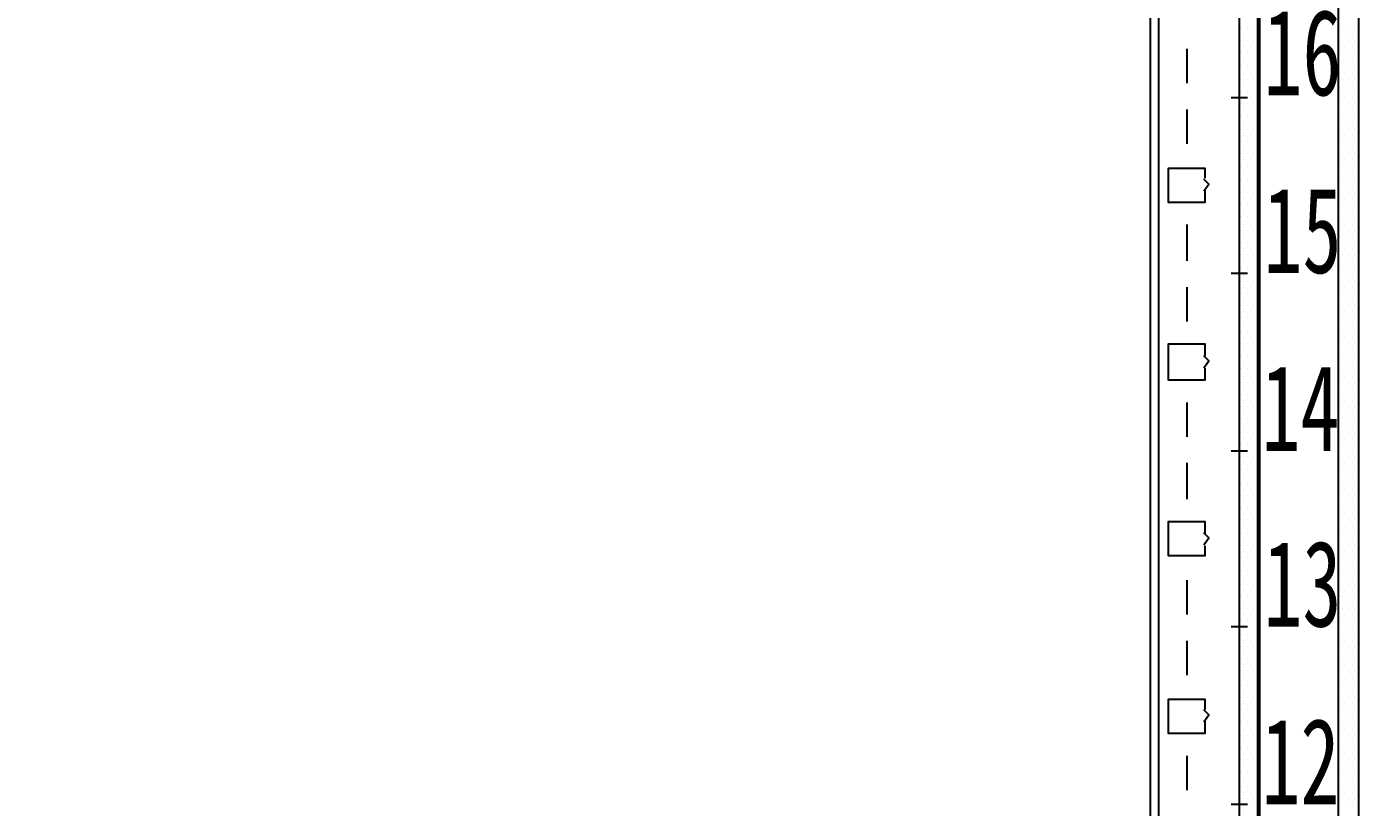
# Model space of a CAD drawing. Header units: metres. Extents: x 17 to 1264, y 17 to 859.
# Drawn here: x 182.8 to 277.8, y 271.1 to 326.7 of the extents above; entities that cross this region are included whole.
import ezdxf

# ---------------------------------------------------------------- set-up
doc = ezdxf.new("R2010")
doc.units = ezdxf.units.M
for name, color, linetype in [('LINES', 7, 'Continuous'), ('POLYLINES', 4, 'Continuous'), ('RECTS', 7, 'Continuous'), ('TEXTS', 3, 'Continuous')]:
    doc.layers.add(name, color=color, linetype=linetype)

msp = doc.modelspace()

# ---------------------------------------------------------------- linework, layer by layer
at = {"layer": 'LINES'}
for p, q in [((262.938, 132.48), (262.938, 727.92)), ((269.418, 326.592), (269.418, 326.592)), ((269.562, 326.16), (269.562, 326.16)), ((269.85, 326.592), (269.85, 326.592)), ((270.138, 326.16), (270.138, 326.16)), ((270.282, 326.592), (270.282, 326.592)), ((270.57, 326.16), (270.57, 326.16)), ((276.33, 326.16), (276.33, 326.16)), ((276.618, 326.592), (276.618, 326.592)), ((276.762, 326.16), (276.762, 326.16)), ((277.05, 326.592), (277.05, 326.592)), ((277.338, 326.16), (277.338, 326.16)), ((277.482, 326.592), (277.482, 326.592)), ((265.53, 325.152), (265.53, 322.704)), ((269.418, 325.728), (269.418, 325.728)), ((269.562, 325.296), (269.562, 325.296)), ((269.85, 325.728), (269.85, 325.728)), ((270.138, 325.296), (270.138, 325.296)), ((270.282, 325.728), (270.282, 325.728)), ((270.57, 325.296), (270.57, 325.296)), ((276.33, 325.296), (276.33, 325.296)), ((276.618, 325.728), (276.618, 325.728)), ((276.762, 325.296), (276.762, 325.296)), ((277.05, 325.728), (277.05, 325.728)), ((277.338, 325.296), (277.338, 325.296)), ((277.482, 325.728), (277.482, 325.728)), ((269.418, 324.864), (269.418, 324.864)), ((269.418, 324), (269.418, 324)), ((269.562, 324.432), (269.562, 324.432)), ((269.85, 324.864), (269.85, 324.864)), ((269.85, 324), (269.85, 324)), ((270.138, 324.432), (270.138, 324.432)), ((270.282, 324.864), (270.282, 324.864)), ((270.282, 324), (270.282, 324)), ((270.57, 324.432), (270.57, 324.432)), ((276.33, 324.432), (276.33, 324.432)), ((276.618, 324.864), (276.618, 324.864)), ((276.618, 324), (276.618, 324)), ((276.762, 324.432), (276.762, 324.432)), ((277.05, 324.864), (277.05, 324.864)), ((277.05, 324), (277.05, 324)), ((277.338, 324.432), (277.338, 324.432)), ((277.482, 324.864), (277.482, 324.864)), ((277.482, 324), (277.482, 324)), ((269.562, 323.424), (269.562, 323.424)), ((270.138, 323.424), (270.138, 323.424)), ((270.57, 323.424), (270.57, 323.424)), ((276.33, 323.424), (276.33, 323.424)), ((276.762, 323.424), (276.762, 323.424)), ((277.338, 323.424), (277.338, 323.424)), ((269.418, 322.992), (269.418, 322.992)), ((269.418, 322.128), (269.418, 322.128)), ((269.562, 322.56), (269.562, 322.56)), ((269.85, 322.992), (269.85, 322.992)), ((269.85, 322.128), (269.85, 322.128)), ((270.138, 322.56), (270.138, 322.56)), ((270.282, 322.992), (270.282, 322.992)), ((270.282, 322.128), (270.282, 322.128)), ((270.57, 322.56), (270.57, 322.56)), ((276.33, 322.56), (276.33, 322.56)), ((276.618, 322.992), (276.618, 322.992)), ((276.618, 322.128), (276.618, 322.128)), ((276.762, 322.56), (276.762, 322.56)), ((277.05, 322.992), (277.05, 322.992)), ((277.05, 322.128), (277.05, 322.128)), ((277.338, 322.56), (277.338, 322.56)), ((277.482, 322.992), (277.482, 322.992)), ((277.482, 322.128), (277.482, 322.128)), ((268.698, 321.696), (269.85, 321.696)), ((268.698, 321.696), (269.85, 321.696)), ((268.698, 321.696), (269.85, 321.696)), ((268.698, 321.696), (269.85, 321.696)), ((269.418, 321.264), (269.418, 321.264)), ((269.562, 321.696), (269.562, 321.696)), ((269.85, 321.264), (269.85, 321.264)), ((270.138, 321.696), (270.138, 321.696)), ((270.282, 321.264), (270.282, 321.264)), ((270.57, 321.696), (270.57, 321.696)), ((276.33, 321.696), (276.33, 321.696)), ((276.618, 321.264), (276.618, 321.264)), ((276.762, 321.696), (276.762, 321.696)), ((277.05, 321.264), (277.05, 321.264)), ((277.338, 321.696), (277.338, 321.696)), ((277.482, 321.264), (277.482, 321.264)), ((265.53, 320.832), (265.53, 318.384)), ((269.418, 320.4), (269.418, 320.4)), ((269.562, 320.832), (269.562, 320.832)), ((269.85, 320.4), (269.85, 320.4)), ((270.138, 320.832), (270.138, 320.832)), ((270.282, 320.4), (270.282, 320.4)), ((270.57, 320.832), (270.57, 320.832)), ((276.33, 320.832), (276.33, 320.832)), ((276.618, 320.4), (276.618, 320.4)), ((276.762, 320.832), (276.762, 320.832)), ((277.05, 320.4), (277.05, 320.4)), ((277.338, 320.832), (277.338, 320.832)), ((277.482, 320.4), (277.482, 320.4)), ((269.418, 319.392), (269.418, 319.392)), ((269.562, 319.824), (269.562, 319.824)), ((269.85, 319.392), (269.85, 319.392)), ((270.138, 319.824), (270.138, 319.824)), ((270.282, 319.392), (270.282, 319.392)), ((270.57, 319.824), (270.57, 319.824)), ((276.33, 319.824), (276.33, 319.824)), ((276.618, 319.392), (276.618, 319.392)), ((276.762, 319.824), (276.762, 319.824)), ((277.05, 319.392), (277.05, 319.392)), ((277.338, 319.824), (277.338, 319.824)), ((277.482, 319.392), (277.482, 319.392)), ((269.418, 318.528), (269.418, 318.528)), ((269.562, 318.96), (269.562, 318.96)), ((269.85, 318.528), (269.85, 318.528)), ((270.138, 318.96), (270.138, 318.96)), ((270.282, 318.528), (270.282, 318.528)), ((270.57, 318.96), (270.57, 318.96)), ((276.33, 318.96), (276.33, 318.96)), ((276.618, 318.528), (276.618, 318.528)), ((276.762, 318.96), (276.762, 318.96)), ((277.05, 318.528), (277.05, 318.528)), ((277.338, 318.96), (277.338, 318.96)), ((277.482, 318.528), (277.482, 318.528)), ((269.418, 317.664), (269.418, 317.664)), ((269.562, 318.096), (269.562, 318.096)), ((269.85, 317.664), (269.85, 317.664)), ((270.138, 318.096), (270.138, 318.096)), ((270.282, 317.664), (270.282, 317.664)), ((270.57, 318.096), (270.57, 318.096)), ((276.33, 318.096), (276.33, 318.096)), ((276.618, 317.664), (276.618, 317.664)), ((276.762, 318.096), (276.762, 318.096)), ((277.05, 317.664), (277.05, 317.664)), ((277.338, 318.096), (277.338, 318.096)), ((277.482, 317.664), (277.482, 317.664)), ((269.418, 316.8), (269.418, 316.8)), ((269.562, 317.232), (269.562, 317.232)), ((269.85, 316.8), (269.85, 316.8)), ((270.138, 317.232), (270.138, 317.232)), ((270.282, 316.8), (270.282, 316.8)), ((270.57, 317.232), (270.57, 317.232)), ((276.33, 317.232), (276.33, 317.232)), ((276.618, 316.8), (276.618, 316.8)), ((276.762, 317.232), (276.762, 317.232)), ((277.05, 316.8), (277.05, 316.8)), ((277.338, 317.232), (277.338, 317.232)), ((277.482, 316.8), (277.482, 316.8)), ((269.418, 315.792), (269.418, 315.792)), ((269.562, 316.224), (269.562, 316.224)), ((269.85, 315.792), (269.85, 315.792)), ((270.138, 316.224), (270.138, 316.224)), ((270.282, 315.792), (270.282, 315.792)), ((270.57, 316.224), (270.57, 316.224)), ((276.33, 316.224), (276.33, 316.224)), ((276.618, 315.792), (276.618, 315.792)), ((276.762, 316.224), (276.762, 316.224)), ((277.05, 315.792), (277.05, 315.792)), ((277.338, 316.224), (277.338, 316.224)), ((277.482, 315.792), (277.482, 315.792)), ((269.418, 314.928), (269.418, 314.928)), ((269.562, 315.36), (269.562, 315.36)), ((269.562, 314.496), (269.562, 314.496)), ((269.85, 314.928), (269.85, 314.928)), ((270.138, 315.36), (270.138, 315.36)), ((270.138, 314.496), (270.138, 314.496)), ((270.282, 314.928), (270.282, 314.928)), ((270.57, 315.36), (270.57, 315.36)), ((270.57, 314.496), (270.57, 314.496)), ((276.33, 315.36), (276.33, 315.36)), ((276.33, 314.496), (276.33, 314.496)), ((276.618, 314.928), (276.618, 314.928)), ((276.762, 315.36), (276.762, 315.36)), ((276.762, 314.496), (276.762, 314.496)), ((277.05, 314.928), (277.05, 314.928)), ((277.338, 315.36), (277.338, 315.36)), ((277.338, 314.496), (277.338, 314.496)), ((277.482, 314.928), (277.482, 314.928)), ((269.418, 314.064), (269.418, 314.064)), ((269.562, 313.632), (269.562, 313.632)), ((269.85, 314.064), (269.85, 314.064)), ((270.138, 313.632), (270.138, 313.632)), ((270.282, 314.064), (270.282, 314.064)), ((270.57, 313.632), (270.57, 313.632)), ((276.33, 313.632), (276.33, 313.632)), ((276.618, 314.064), (276.618, 314.064)), ((276.762, 313.632), (276.762, 313.632)), ((277.05, 314.064), (277.05, 314.064)), ((277.338, 313.632), (277.338, 313.632)), ((277.482, 314.064), (277.482, 314.064)), ((265.53, 312.624), (265.53, 310.032)), ((269.418, 313.2), (269.418, 313.2)), ((269.562, 312.624), (269.562, 312.624)), ((269.85, 313.2), (269.85, 313.2)), ((270.138, 312.624), (270.138, 312.624)), ((270.282, 313.2), (270.282, 313.2)), ((270.57, 312.624), (270.57, 312.624)), ((276.33, 312.624), (276.33, 312.624)), ((276.618, 313.2), (276.618, 313.2)), ((276.762, 312.624), (276.762, 312.624)), ((277.05, 313.2), (277.05, 313.2)), ((277.338, 312.624), (277.338, 312.624)), ((277.482, 313.2), (277.482, 313.2)), ((269.418, 312.192), (269.418, 312.192)), ((269.562, 311.76), (269.562, 311.76)), ((269.85, 312.192), (269.85, 312.192)), ((270.138, 311.76), (270.138, 311.76)), ((270.282, 312.192), (270.282, 312.192)), ((270.57, 311.76), (270.57, 311.76)), ((276.33, 311.76), (276.33, 311.76)), ((276.618, 312.192), (276.618, 312.192)), ((276.762, 311.76), (276.762, 311.76)), ((277.05, 312.192), (277.05, 312.192)), ((277.338, 311.76), (277.338, 311.76)), ((277.482, 312.192), (277.482, 312.192)), ((269.418, 311.328), (269.418, 311.328)), ((269.562, 310.896), (269.562, 310.896)), ((269.85, 311.328), (269.85, 311.328)), ((270.138, 310.896), (270.138, 310.896)), ((270.282, 311.328), (270.282, 311.328)), ((270.57, 310.896), (270.57, 310.896)), ((276.33, 310.896), (276.33, 310.896)), ((276.618, 311.328), (276.618, 311.328)), ((276.762, 310.896), (276.762, 310.896)), ((277.05, 311.328), (277.05, 311.328)), ((277.338, 310.896), (277.338, 310.896)), ((277.482, 311.328), (277.482, 311.328)), ((269.418, 310.464), (269.418, 310.464)), ((269.562, 310.032), (269.562, 310.032)), ((269.85, 310.464), (269.85, 310.464)), ((270.138, 310.032), (270.138, 310.032)), ((270.282, 310.464), (270.282, 310.464)), ((270.57, 310.032), (270.57, 310.032)), ((276.33, 310.032), (276.33, 310.032)), ((276.618, 310.464), (276.618, 310.464)), ((276.762, 310.032), (276.762, 310.032)), ((277.05, 310.464), (277.05, 310.464)), ((277.338, 310.032), (277.338, 310.032)), ((277.482, 310.464), (277.482, 310.464)), ((268.698, 309.168), (269.85, 309.168)), ((268.698, 309.168), (269.85, 309.168)), ((268.698, 309.168), (269.85, 309.168)), ((268.698, 309.168), (269.85, 309.168)), ((269.418, 309.6), (269.418, 309.6)), ((269.562, 309.024), (269.562, 309.024)), ((269.85, 309.6), (269.85, 309.6)), ((270.138, 309.024), (270.138, 309.024)), ((270.282, 309.6), (270.282, 309.6)), ((270.57, 309.024), (270.57, 309.024)), ((276.33, 309.024), (276.33, 309.024)), ((276.618, 309.6), (276.618, 309.6)), ((276.762, 309.024), (276.762, 309.024)), ((277.05, 309.6), (277.05, 309.6)), ((277.338, 309.024), (277.338, 309.024)), ((277.482, 309.6), (277.482, 309.6)), ((265.53, 308.16), (265.53, 305.712)), ((269.418, 308.592), (269.418, 308.592)), ((269.562, 308.16), (269.562, 308.16)), ((269.85, 308.592), (269.85, 308.592)), ((270.138, 308.16), (270.138, 308.16)), ((270.282, 308.592), (270.282, 308.592)), ((270.57, 308.16), (270.57, 308.16)), ((276.33, 308.16), (276.33, 308.16)), ((276.618, 308.592), (276.618, 308.592)), ((276.762, 308.16), (276.762, 308.16)), ((277.05, 308.592), (277.05, 308.592)), ((277.338, 308.16), (277.338, 308.16)), ((277.482, 308.592), (277.482, 308.592)), ((269.418, 307.728), (269.418, 307.728)), ((269.418, 306.864), (269.418, 306.864)), ((269.562, 307.296), (269.562, 307.296)), ((269.85, 307.728), (269.85, 307.728)), ((269.85, 306.864), (269.85, 306.864)), ((270.138, 307.296), (270.138, 307.296)), ((270.282, 307.728), (270.282, 307.728)), ((270.282, 306.864), (270.282, 306.864)), ((270.57, 307.296), (270.57, 307.296)), ((276.33, 307.296), (276.33, 307.296)), ((276.618, 307.728), (276.618, 307.728)), ((276.618, 306.864), (276.618, 306.864)), ((276.762, 307.296), (276.762, 307.296)), ((277.05, 307.728), (277.05, 307.728)), ((277.05, 306.864), (277.05, 306.864)), ((277.338, 307.296), (277.338, 307.296)), ((277.482, 307.728), (277.482, 307.728)), ((277.482, 306.864), (277.482, 306.864)), ((269.418, 306), (269.418, 306)), ((269.562, 306.432), (269.562, 306.432)), ((269.85, 306), (269.85, 306)), ((270.138, 306.432), (270.138, 306.432)), ((270.282, 306), (270.282, 306)), ((270.57, 306.432), (270.57, 306.432)), ((276.33, 306.432), (276.33, 306.432)), ((276.618, 306), (276.618, 306)), ((276.762, 306.432), (276.762, 306.432)), ((277.05, 306), (277.05, 306)), ((277.338, 306.432), (277.338, 306.432)), ((277.482, 306), (277.482, 306)), ((269.418, 304.992), (269.418, 304.992)), ((269.562, 305.424), (269.562, 305.424)), ((269.85, 304.992), (269.85, 304.992)), ((270.138, 305.424), (270.138, 305.424)), ((270.282, 304.992), (270.282, 304.992)), ((270.57, 305.424), (270.57, 305.424)), ((276.33, 305.424), (276.33, 305.424)), ((276.618, 304.992), (276.618, 304.992)), ((276.762, 305.424), (276.762, 305.424)), ((277.05, 304.992), (277.05, 304.992)), ((277.338, 305.424), (277.338, 305.424)), ((277.482, 304.992), (277.482, 304.992)), ((269.418, 304.128), (269.418, 304.128)), ((269.562, 304.56), (269.562, 304.56)), ((269.85, 304.128), (269.85, 304.128)), ((270.138, 304.56), (270.138, 304.56)), ((270.282, 304.128), (270.282, 304.128)), ((270.57, 304.56), (270.57, 304.56)), ((276.33, 304.56), (276.33, 304.56)), ((276.618, 304.128), (276.618, 304.128)), ((276.762, 304.56), (276.762, 304.56)), ((277.05, 304.128), (277.05, 304.128)), ((277.338, 304.56), (277.338, 304.56)), ((277.482, 304.128), (277.482, 304.128)), ((269.418, 303.264), (269.418, 303.264)), ((269.562, 303.696), (269.562, 303.696)), ((269.85, 303.264), (269.85, 303.264)), ((270.138, 303.696), (270.138, 303.696)), ((270.282, 303.264), (270.282, 303.264)), ((270.57, 303.696), (270.57, 303.696)), ((276.33, 303.696), (276.33, 303.696)), ((276.618, 303.264), (276.618, 303.264)), ((276.762, 303.696), (276.762, 303.696)), ((277.05, 303.264), (277.05, 303.264)), ((277.338, 303.696), (277.338, 303.696)), ((277.482, 303.264), (277.482, 303.264)), ((269.418, 302.4), (269.418, 302.4)), ((269.562, 302.832), (269.562, 302.832)), ((269.85, 302.4), (269.85, 302.4)), ((270.138, 302.832), (270.138, 302.832)), ((270.282, 302.4), (270.282, 302.4)), ((270.57, 302.832), (270.57, 302.832)), ((276.33, 302.832), (276.33, 302.832)), ((276.618, 302.4), (276.618, 302.4)), ((276.762, 302.832), (276.762, 302.832)), ((277.05, 302.4), (277.05, 302.4)), ((277.338, 302.832), (277.338, 302.832)), ((277.482, 302.4), (277.482, 302.4)), ((269.418, 301.392), (269.418, 301.392)), ((269.562, 301.824), (269.562, 301.824)), ((269.85, 301.392), (269.85, 301.392)), ((270.138, 301.824), (270.138, 301.824)), ((270.282, 301.392), (270.282, 301.392)), ((270.57, 301.824), (270.57, 301.824)), ((276.33, 301.824), (276.33, 301.824)), ((276.618, 301.392), (276.618, 301.392)), ((276.762, 301.824), (276.762, 301.824)), ((277.05, 301.392), (277.05, 301.392)), ((277.338, 301.824), (277.338, 301.824)), ((277.482, 301.392), (277.482, 301.392)), ((269.418, 300.528), (269.418, 300.528)), ((269.562, 300.96), (269.562, 300.96)), ((269.85, 300.528), (269.85, 300.528)), ((270.138, 300.96), (270.138, 300.96)), ((270.282, 300.528), (270.282, 300.528)), ((270.57, 300.96), (270.57, 300.96)), ((276.33, 300.96), (276.33, 300.96)), ((276.618, 300.528), (276.618, 300.528)), ((276.762, 300.96), (276.762, 300.96)), ((277.05, 300.528), (277.05, 300.528)), ((277.338, 300.96), (277.338, 300.96)), ((277.482, 300.528), (277.482, 300.528)), ((265.53, 299.952), (265.53, 297.504)), ((269.418, 299.664), (269.418, 299.664)), ((269.562, 300.096), (269.562, 300.096)), ((269.85, 299.664), (269.85, 299.664)), ((270.138, 300.096), (270.138, 300.096)), ((270.282, 299.664), (270.282, 299.664)), ((270.57, 300.096), (270.57, 300.096)), ((276.33, 300.096), (276.33, 300.096)), ((276.618, 299.664), (276.618, 299.664)), ((276.762, 300.096), (276.762, 300.096)), ((277.05, 299.664), (277.05, 299.664)), ((277.338, 300.096), (277.338, 300.096)), ((277.482, 299.664), (277.482, 299.664)), ((269.418, 298.8), (269.418, 298.8)), ((269.562, 299.232), (269.562, 299.232)), ((269.85, 298.8), (269.85, 298.8)), ((270.138, 299.232), (270.138, 299.232)), ((270.282, 298.8), (270.282, 298.8)), ((270.57, 299.232), (270.57, 299.232)), ((276.33, 299.232), (276.33, 299.232)), ((276.618, 298.8), (276.618, 298.8)), ((276.762, 299.232), (276.762, 299.232)), ((277.05, 298.8), (277.05, 298.8)), ((277.338, 299.232), (277.338, 299.232)), ((277.482, 298.8), (277.482, 298.8)), ((269.418, 297.792), (269.418, 297.792)), ((269.562, 298.224), (269.562, 298.224)), ((269.85, 297.792), (269.85, 297.792)), ((270.138, 298.224), (270.138, 298.224)), ((270.282, 297.792), (270.282, 297.792)), ((270.57, 298.224), (270.57, 298.224)), ((276.33, 298.224), (276.33, 298.224)), ((276.618, 297.792), (276.618, 297.792)), ((276.762, 298.224), (276.762, 298.224)), ((277.05, 297.792), (277.05, 297.792)), ((277.338, 298.224), (277.338, 298.224)), ((277.482, 297.792), (277.482, 297.792)), ((268.698, 296.496), (269.85, 296.496)), ((268.698, 296.496), (269.85, 296.496)), ((268.698, 296.496), (269.85, 296.496)), ((268.698, 296.496), (269.85, 296.496)), ((269.418, 296.928), (269.418, 296.928)), ((269.562, 297.36), (269.562, 297.36)), ((269.562, 296.496), (269.562, 296.496)), ((269.85, 296.928), (269.85, 296.928)), ((270.138, 297.36), (270.138, 297.36)), ((270.138, 296.496), (270.138, 296.496)), ((270.282, 296.928), (270.282, 296.928)), ((270.57, 297.36), (270.57, 297.36)), ((270.57, 296.496), (270.57, 296.496)), ((276.33, 297.36), (276.33, 297.36)), ((276.33, 296.496), (276.33, 296.496)), ((276.618, 296.928), (276.618, 296.928)), ((276.762, 297.36), (276.762, 297.36)), ((276.762, 296.496), (276.762, 296.496)), ((277.05, 296.928), (277.05, 296.928)), ((277.338, 297.36), (277.338, 297.36)), ((277.338, 296.496), (277.338, 296.496)), ((277.482, 296.928), (277.482, 296.928)), ((265.53, 295.632), (265.53, 293.04)), ((269.418, 296.064), (269.418, 296.064)), ((269.562, 295.632), (269.562, 295.632)), ((269.85, 296.064), (269.85, 296.064)), ((270.138, 295.632), (270.138, 295.632)), ((270.282, 296.064), (270.282, 296.064)), ((270.57, 295.632), (270.57, 295.632)), ((276.33, 295.632), (276.33, 295.632)), ((276.618, 296.064), (276.618, 296.064)), ((276.762, 295.632), (276.762, 295.632)), ((277.05, 296.064), (277.05, 296.064)), ((277.338, 295.632), (277.338, 295.632)), ((277.482, 296.064), (277.482, 296.064)), ((269.418, 295.2), (269.418, 295.2)), ((269.562, 294.624), (269.562, 294.624)), ((269.85, 295.2), (269.85, 295.2)), ((270.138, 294.624), (270.138, 294.624)), ((270.282, 295.2), (270.282, 295.2)), ((270.57, 294.624), (270.57, 294.624)), ((276.33, 294.624), (276.33, 294.624)), ((276.618, 295.2), (276.618, 295.2)), ((276.762, 294.624), (276.762, 294.624)), ((277.05, 295.2), (277.05, 295.2)), ((277.338, 294.624), (277.338, 294.624)), ((277.482, 295.2), (277.482, 295.2)), ((269.418, 294.192), (269.418, 294.192)), ((269.562, 293.76), (269.562, 293.76)), ((269.85, 294.192), (269.85, 294.192)), ((270.138, 293.76), (270.138, 293.76)), ((270.282, 294.192), (270.282, 294.192)), ((270.57, 293.76), (270.57, 293.76)), ((276.33, 293.76), (276.33, 293.76)), ((276.618, 294.192), (276.618, 294.192)), ((276.762, 293.76), (276.762, 293.76)), ((277.05, 294.192), (277.05, 294.192)), ((277.338, 293.76), (277.338, 293.76)), ((277.482, 294.192), (277.482, 294.192)), ((269.418, 293.328), (269.418, 293.328)), ((269.562, 292.896), (269.562, 292.896)), ((269.85, 293.328), (269.85, 293.328)), ((270.138, 292.896), (270.138, 292.896)), ((270.282, 293.328), (270.282, 293.328)), ((270.57, 292.896), (270.57, 292.896)), ((276.33, 292.896), (276.33, 292.896)), ((276.618, 293.328), (276.618, 293.328)), ((276.762, 292.896), (276.762, 292.896)), ((277.05, 293.328), (277.05, 293.328)), ((277.338, 292.896), (277.338, 292.896)), ((277.482, 293.328), (277.482, 293.328)), ((269.418, 292.464), (269.418, 292.464)), ((269.562, 292.032), (269.562, 292.032)), ((269.85, 292.464), (269.85, 292.464)), ((270.138, 292.032), (270.138, 292.032)), ((270.282, 292.464), (270.282, 292.464)), ((270.57, 292.032), (270.57, 292.032)), ((276.33, 292.032), (276.33, 292.032)), ((276.618, 292.464), (276.618, 292.464)), ((276.762, 292.032), (276.762, 292.032)), ((277.05, 292.464), (277.05, 292.464)), ((277.338, 292.032), (277.338, 292.032)), ((277.482, 292.464), (277.482, 292.464)), ((269.418, 291.6), (269.418, 291.6)), ((269.562, 291.024), (269.562, 291.024)), ((269.85, 291.6), (269.85, 291.6)), ((270.138, 291.024), (270.138, 291.024)), ((270.282, 291.6), (270.282, 291.6)), ((270.57, 291.024), (270.57, 291.024)), ((276.33, 291.024), (276.33, 291.024)), ((276.618, 291.6), (276.618, 291.6)), ((276.762, 291.024), (276.762, 291.024)), ((277.05, 291.6), (277.05, 291.6)), ((277.338, 291.024), (277.338, 291.024)), ((277.482, 291.6), (277.482, 291.6)), ((269.418, 290.592), (269.418, 290.592)), ((269.562, 290.16), (269.562, 290.16)), ((269.85, 290.592), (269.85, 290.592)), ((270.138, 290.16), (270.138, 290.16)), ((270.282, 290.592), (270.282, 290.592)), ((270.57, 290.16), (270.57, 290.16)), ((276.33, 290.16), (276.33, 290.16)), ((276.618, 290.592), (276.618, 290.592)), ((276.762, 290.16), (276.762, 290.16)), ((277.05, 290.592), (277.05, 290.592)), ((277.338, 290.16), (277.338, 290.16)), ((277.482, 290.592), (277.482, 290.592)), ((269.418, 289.728), (269.418, 289.728)), ((269.418, 288.864), (269.418, 288.864)), ((269.562, 289.296), (269.562, 289.296)), ((269.85, 289.728), (269.85, 289.728)), ((269.85, 288.864), (269.85, 288.864)), ((270.138, 289.296), (270.138, 289.296)), ((270.282, 289.728), (270.282, 289.728)), ((270.282, 288.864), (270.282, 288.864)), ((270.57, 289.296), (270.57, 289.296)), ((276.33, 289.296), (276.33, 289.296)), ((276.618, 289.728), (276.618, 289.728)), ((276.618, 288.864), (276.618, 288.864)), ((276.762, 289.296), (276.762, 289.296)), ((277.05, 289.728), (277.05, 289.728)), ((277.05, 288.864), (277.05, 288.864)), ((277.338, 289.296), (277.338, 289.296)), ((277.482, 289.728), (277.482, 289.728)), ((277.482, 288.864), (277.482, 288.864)), ((269.418, 288), (269.418, 288)), ((269.562, 288.432), (269.562, 288.432)), ((269.85, 288), (269.85, 288)), ((270.138, 288.432), (270.138, 288.432)), ((270.282, 288), (270.282, 288)), ((270.57, 288.432), (270.57, 288.432)), ((276.33, 288.432), (276.33, 288.432)), ((276.618, 288), (276.618, 288)), ((276.762, 288.432), (276.762, 288.432)), ((277.05, 288), (277.05, 288)), ((277.338, 288.432), (277.338, 288.432)), ((277.482, 288), (277.482, 288)), ((265.53, 287.28), (265.53, 284.832)), ((269.418, 286.992), (269.418, 286.992)), ((269.562, 287.424), (269.562, 287.424)), ((269.85, 286.992), (269.85, 286.992)), ((270.138, 287.424), (270.138, 287.424)), ((270.282, 286.992), (270.282, 286.992)), ((270.57, 287.424), (270.57, 287.424)), ((276.33, 287.424), (276.33, 287.424)), ((276.618, 286.992), (276.618, 286.992)), ((276.762, 287.424), (276.762, 287.424)), ((277.05, 286.992), (277.05, 286.992)), ((277.338, 287.424), (277.338, 287.424)), ((277.482, 286.992), (277.482, 286.992)), ((269.418, 286.128), (269.418, 286.128)), ((269.562, 286.56), (269.562, 286.56)), ((269.85, 286.128), (269.85, 286.128)), ((270.138, 286.56), (270.138, 286.56)), ((270.282, 286.128), (270.282, 286.128)), ((270.57, 286.56), (270.57, 286.56)), ((276.33, 286.56), (276.33, 286.56)), ((276.618, 286.128), (276.618, 286.128)), ((276.762, 286.56), (276.762, 286.56)), ((277.05, 286.128), (277.05, 286.128)), ((277.338, 286.56), (277.338, 286.56)), ((277.482, 286.128), (277.482, 286.128)), ((269.418, 285.264), (269.418, 285.264)), ((269.562, 285.696), (269.562, 285.696)), ((269.85, 285.264), (269.85, 285.264)), ((270.138, 285.696), (270.138, 285.696)), ((270.282, 285.264), (270.282, 285.264)), ((270.57, 285.696), (270.57, 285.696)), ((276.33, 285.696), (276.33, 285.696)), ((276.618, 285.264), (276.618, 285.264)), ((276.762, 285.696), (276.762, 285.696)), ((277.05, 285.264), (277.05, 285.264)), ((277.338, 285.696), (277.338, 285.696)), ((277.482, 285.264), (277.482, 285.264)), ((269.418, 284.4), (269.418, 284.4)), ((269.562, 284.832), (269.562, 284.832)), ((269.85, 284.4), (269.85, 284.4)), ((270.138, 284.832), (270.138, 284.832)), ((270.282, 284.4), (270.282, 284.4)), ((270.57, 284.832), (270.57, 284.832)), ((276.33, 284.832), (276.33, 284.832)), ((276.618, 284.4), (276.618, 284.4)), ((276.762, 284.832), (276.762, 284.832)), ((277.05, 284.4), (277.05, 284.4)), ((277.338, 284.832), (277.338, 284.832)), ((277.482, 284.4), (277.482, 284.4)), ((268.698, 283.968), (269.85, 283.968)), ((268.698, 283.968), (269.85, 283.968)), ((268.698, 283.968), (269.85, 283.968)), ((268.698, 283.968), (269.85, 283.968)), ((269.418, 283.392), (269.418, 283.392)), ((269.562, 283.824), (269.562, 283.824)), ((269.85, 283.392), (269.85, 283.392)), ((270.138, 283.824), (270.138, 283.824)), ((270.282, 283.392), (270.282, 283.392)), ((270.57, 283.824), (270.57, 283.824)), ((276.33, 283.824), (276.33, 283.824)), ((276.618, 283.392), (276.618, 283.392)), ((276.762, 283.824), (276.762, 283.824)), ((277.05, 283.392), (277.05, 283.392)), ((277.338, 283.824), (277.338, 283.824)), ((277.482, 283.392), (277.482, 283.392)), ((265.53, 282.96), (265.53, 280.512)), ((269.418, 282.528), (269.418, 282.528)), ((269.562, 282.96), (269.562, 282.96)), ((269.85, 282.528), (269.85, 282.528)), ((270.138, 282.96), (270.138, 282.96)), ((270.282, 282.528), (270.282, 282.528)), ((270.57, 282.96), (270.57, 282.96)), ((276.33, 282.96), (276.33, 282.96)), ((276.618, 282.528), (276.618, 282.528)), ((276.762, 282.96), (276.762, 282.96)), ((277.05, 282.528), (277.05, 282.528)), ((277.338, 282.96), (277.338, 282.96)), ((277.482, 282.528), (277.482, 282.528)), ((269.418, 281.664), (269.418, 281.664)), ((269.562, 282.096), (269.562, 282.096)), ((269.562, 281.232), (269.562, 281.232)), ((269.85, 281.664), (269.85, 281.664)), ((270.138, 282.096), (270.138, 282.096)), ((270.138, 281.232), (270.138, 281.232)), ((270.282, 281.664), (270.282, 281.664)), ((270.57, 282.096), (270.57, 282.096)), ((270.57, 281.232), (270.57, 281.232)), ((276.33, 282.096), (276.33, 282.096)), ((276.33, 281.232), (276.33, 281.232)), ((276.618, 281.664), (276.618, 281.664)), ((276.762, 282.096), (276.762, 282.096)), ((276.762, 281.232), (276.762, 281.232)), ((277.05, 281.664), (277.05, 281.664)), ((277.338, 282.096), (277.338, 282.096)), ((277.338, 281.232), (277.338, 281.232)), ((277.482, 281.664), (277.482, 281.664)), ((269.418, 280.8), (269.418, 280.8)), ((269.85, 280.8), (269.85, 280.8)), ((270.282, 280.8), (270.282, 280.8)), ((276.618, 280.8), (276.618, 280.8)), ((277.05, 280.8), (277.05, 280.8)), ((277.482, 280.8), (277.482, 280.8)), ((269.418, 279.792), (269.418, 279.792)), ((269.562, 280.224), (269.562, 280.224)), ((269.562, 279.36), (269.562, 279.36)), ((269.85, 279.792), (269.85, 279.792)), ((270.138, 280.224), (270.138, 280.224)), ((270.138, 279.36), (270.138, 279.36)), ((270.282, 279.792), (270.282, 279.792)), ((270.57, 280.224), (270.57, 280.224)), ((270.57, 279.36), (270.57, 279.36)), ((276.33, 280.224), (276.33, 280.224)), ((276.33, 279.36), (276.33, 279.36)), ((276.618, 279.792), (276.618, 279.792)), ((276.762, 280.224), (276.762, 280.224)), ((276.762, 279.36), (276.762, 279.36)), ((277.05, 279.792), (277.05, 279.792)), ((277.338, 280.224), (277.338, 280.224)), ((277.338, 279.36), (277.338, 279.36)), ((277.482, 279.792), (277.482, 279.792)), ((269.418, 278.928), (269.418, 278.928)), ((269.562, 278.496), (269.562, 278.496)), ((269.85, 278.928), (269.85, 278.928)), ((270.138, 278.496), (270.138, 278.496)), ((270.282, 278.928), (270.282, 278.928)), ((270.57, 278.496), (270.57, 278.496)), ((276.33, 278.496), (276.33, 278.496)), ((276.618, 278.928), (276.618, 278.928)), ((276.762, 278.496), (276.762, 278.496)), ((277.05, 278.928), (277.05, 278.928)), ((277.338, 278.496), (277.338, 278.496)), ((277.482, 278.928), (277.482, 278.928)), ((269.418, 278.064), (269.418, 278.064)), ((269.562, 277.632), (269.562, 277.632)), ((269.85, 278.064), (269.85, 278.064)), ((270.138, 277.632), (270.138, 277.632)), ((270.282, 278.064), (270.282, 278.064)), ((270.57, 277.632), (270.57, 277.632)), ((276.33, 277.632), (276.33, 277.632)), ((276.618, 278.064), (276.618, 278.064)), ((276.762, 277.632), (276.762, 277.632)), ((277.05, 278.064), (277.05, 278.064)), ((277.338, 277.632), (277.338, 277.632)), ((277.482, 278.064), (277.482, 278.064)), ((269.418, 277.2), (269.418, 277.2)), ((269.562, 276.624), (269.562, 276.624)), ((269.85, 277.2), (269.85, 277.2)), ((270.138, 276.624), (270.138, 276.624)), ((270.282, 277.2), (270.282, 277.2)), ((270.57, 276.624), (270.57, 276.624)), ((276.33, 276.624), (276.33, 276.624)), ((276.618, 277.2), (276.618, 277.2)), ((276.762, 276.624), (276.762, 276.624)), ((277.05, 277.2), (277.05, 277.2)), ((277.338, 276.624), (277.338, 276.624)), ((277.482, 277.2), (277.482, 277.2)), ((269.418, 276.192), (269.418, 276.192)), ((269.562, 275.76), (269.562, 275.76)), ((269.85, 276.192), (269.85, 276.192)), ((270.138, 275.76), (270.138, 275.76)), ((270.282, 276.192), (270.282, 276.192)), ((270.57, 275.76), (270.57, 275.76)), ((276.33, 275.76), (276.33, 275.76)), ((276.618, 276.192), (276.618, 276.192)), ((276.762, 275.76), (276.762, 275.76)), ((277.05, 276.192), (277.05, 276.192)), ((277.338, 275.76), (277.338, 275.76)), ((277.482, 276.192), (277.482, 276.192)), ((265.53, 274.752), (265.53, 272.304)), ((269.418, 275.328), (269.418, 275.328)), ((269.562, 274.896), (269.562, 274.896)), ((269.85, 275.328), (269.85, 275.328)), ((270.138, 274.896), (270.138, 274.896)), ((270.282, 275.328), (270.282, 275.328)), ((270.57, 274.896), (270.57, 274.896)), ((276.33, 274.896), (276.33, 274.896)), ((276.618, 275.328), (276.618, 275.328)), ((276.762, 274.896), (276.762, 274.896)), ((277.05, 275.328), (277.05, 275.328)), ((277.338, 274.896), (277.338, 274.896)), ((277.482, 275.328), (277.482, 275.328)), ((269.418, 274.464), (269.418, 274.464)), ((269.562, 274.032), (269.562, 274.032)), ((269.85, 274.464), (269.85, 274.464)), ((270.138, 274.032), (270.138, 274.032)), ((270.282, 274.464), (270.282, 274.464)), ((270.57, 274.032), (270.57, 274.032)), ((276.33, 274.032), (276.33, 274.032)), ((276.618, 274.464), (276.618, 274.464)), ((276.762, 274.032), (276.762, 274.032)), ((277.05, 274.464), (277.05, 274.464)), ((277.338, 274.032), (277.338, 274.032)), ((277.482, 274.464), (277.482, 274.464)), ((269.418, 273.6), (269.418, 273.6)), ((269.562, 273.024), (269.562, 273.024)), ((269.85, 273.6), (269.85, 273.6)), ((270.138, 273.024), (270.138, 273.024)), ((270.282, 273.6), (270.282, 273.6)), ((270.57, 273.024), (270.57, 273.024)), ((276.33, 273.024), (276.33, 273.024)), ((276.618, 273.6), (276.618, 273.6)), ((276.762, 273.024), (276.762, 273.024)), ((277.05, 273.6), (277.05, 273.6)), ((277.338, 273.024), (277.338, 273.024)), ((277.482, 273.6), (277.482, 273.6)), ((269.418, 272.592), (269.418, 272.592)), ((269.418, 271.728), (269.418, 271.728)), ((269.562, 272.16), (269.562, 272.16)), ((269.85, 272.592), (269.85, 272.592)), ((269.85, 271.728), (269.85, 271.728)), ((270.138, 272.16), (270.138, 272.16)), ((270.282, 272.592), (270.282, 272.592)), ((270.282, 271.728), (270.282, 271.728)), ((270.57, 272.16), (270.57, 272.16)), ((276.33, 272.16), (276.33, 272.16)), ((276.618, 272.592), (276.618, 272.592)), ((276.618, 271.728), (276.618, 271.728)), ((276.762, 272.16), (276.762, 272.16)), ((277.05, 272.592), (277.05, 272.592)), ((277.05, 271.728), (277.05, 271.728)), ((277.338, 272.16), (277.338, 272.16)), ((277.482, 272.592), (277.482, 272.592)), ((277.482, 271.728), (277.482, 271.728)), ((268.698, 271.296), (269.85, 271.296)), ((268.698, 271.296), (269.85, 271.296)), ((268.698, 271.296), (269.85, 271.296)), ((268.698, 271.296), (269.85, 271.296)), ((269.562, 271.296), (269.562, 271.296)), ((270.138, 271.296), (270.138, 271.296)), ((270.57, 271.296), (270.57, 271.296)), ((276.33, 271.296), (276.33, 271.296)), ((276.762, 271.296), (276.762, 271.296)), ((277.338, 271.296), (277.338, 271.296))]:
    msp.add_line(p, q, dxfattribs=at)
at = {"layer": 'POLYLINES'}
for points in [[(270.714, 729.504), (270.714, 585.936), (270.714, 132.48)], [(270.714, 729.504), (270.714, 585.936), (270.714, 132.48)], [(263.514, 710.64), (263.514, 571.536), (263.514, 132.48)], [(266.826, 315.072), (266.826, 314.208), (264.234, 314.208), (264.234, 316.656), (266.826, 316.656), (266.826, 315.936)], [(266.755, 315.022), (267.11, 315.518), (266.755, 315.873)], [(266.826, 302.4), (266.826, 301.536), (264.234, 301.536), (264.234, 304.128), (266.826, 304.128), (266.826, 303.264)], [(266.755, 302.409), (267.11, 302.905), (266.755, 303.258)], [(266.826, 289.728), (266.826, 289.008), (264.234, 289.008), (264.234, 291.456), (266.826, 291.456), (266.826, 290.592)], [(266.755, 289.794), (267.11, 290.291), (266.755, 290.645)], [(266.826, 277.2), (266.826, 276.336), (264.234, 276.336), (264.234, 278.784), (266.826, 278.784), (266.826, 278.064)], [(266.755, 277.181), (267.11, 277.678), (266.755, 278.031)]]:
    msp.add_lwpolyline(points, dxfattribs=at)
at = {"layer": 'RECTS'}
for points in [[(107.562, 743.76), (277.77, 743.76), (277.77, 120.096), (107.562, 120.096)], [(109.002, 742.32), (276.33, 742.32), (276.33, 121.536), (109.002, 121.536)], [(114.762, 729.504), (270.57, 729.504), (270.57, 131.184), (114.762, 131.184)], [(116.202, 727.92), (269.274, 727.92), (269.274, 132.48), (116.202, 132.48)]]:
    msp.add_lwpolyline(points, dxfattribs=at)

# ---------------------------------------------------------------- texts
at = {"layer": 'TEXTS', "width": 0.666667}
for s, p in [('16', (271.002, 321.839)), ('15', (271.002, 309.167)), ('14', (270.858, 296.495)), ('13', (271.002, 283.967)), ('12', (270.858, 271.295))]:
    msp.add_text(s, height=6.1343, dxfattribs=at).set_placement(p)

doc.saveas('drawing.dxf')
